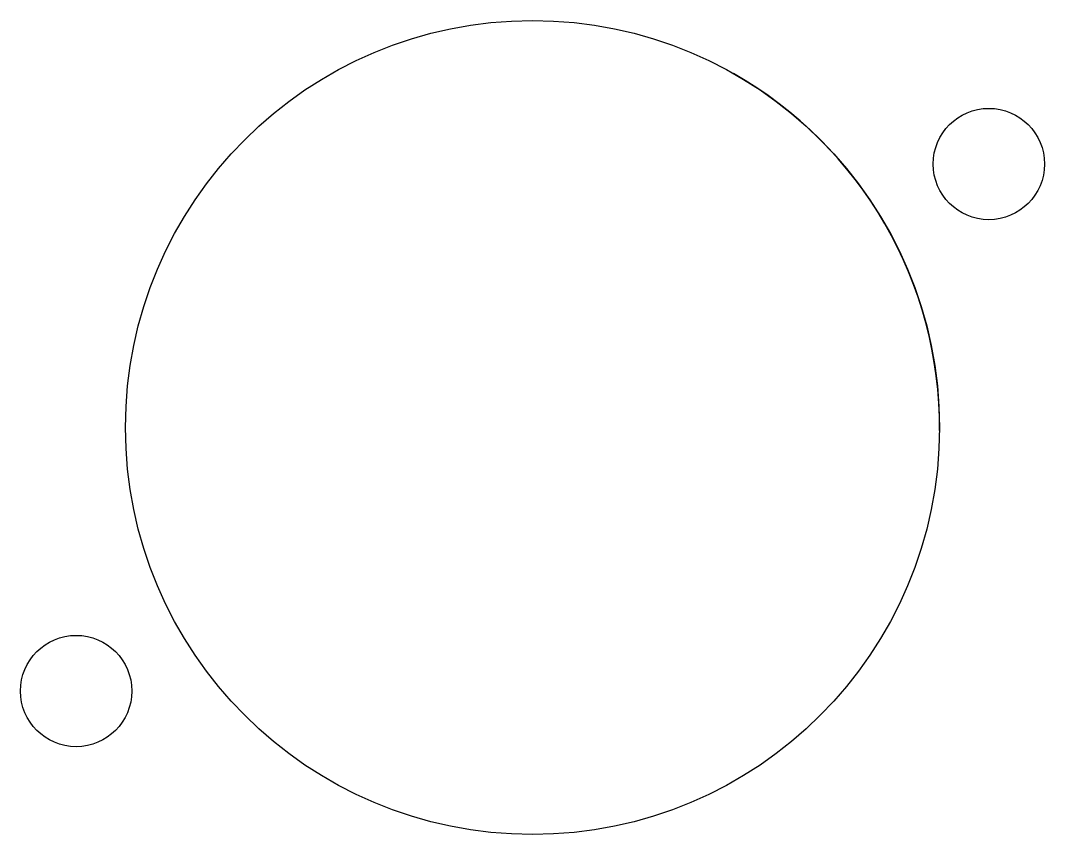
# Model space of a CAD drawing. Header units: millimetres. Extents: x 20.2 to 49.6, y 28.1 to 51.5.
import ezdxf

# ---------------------------------------------------------------- set-up
doc = ezdxf.new("R2010")
doc.units = ezdxf.units.MM
doc.layers.add('PYDXF', color=179, linetype='Continuous')

msp = doc.modelspace()

# ---------------------------------------------------------------- linework, layer by layer
at = {"layer": 'PYDXF'}
for centre, radius in [((34.882, 39.828), 11.7), ((48.001, 47.402), 1.6), ((21.763, 32.253), 1.6)]:
    msp.add_circle(centre, radius, dxfattribs=at)
msp.add_arc((34.882, 39.828), 11.7, 359.569, 60.431, dxfattribs=at)

doc.saveas('drawing.dxf')
